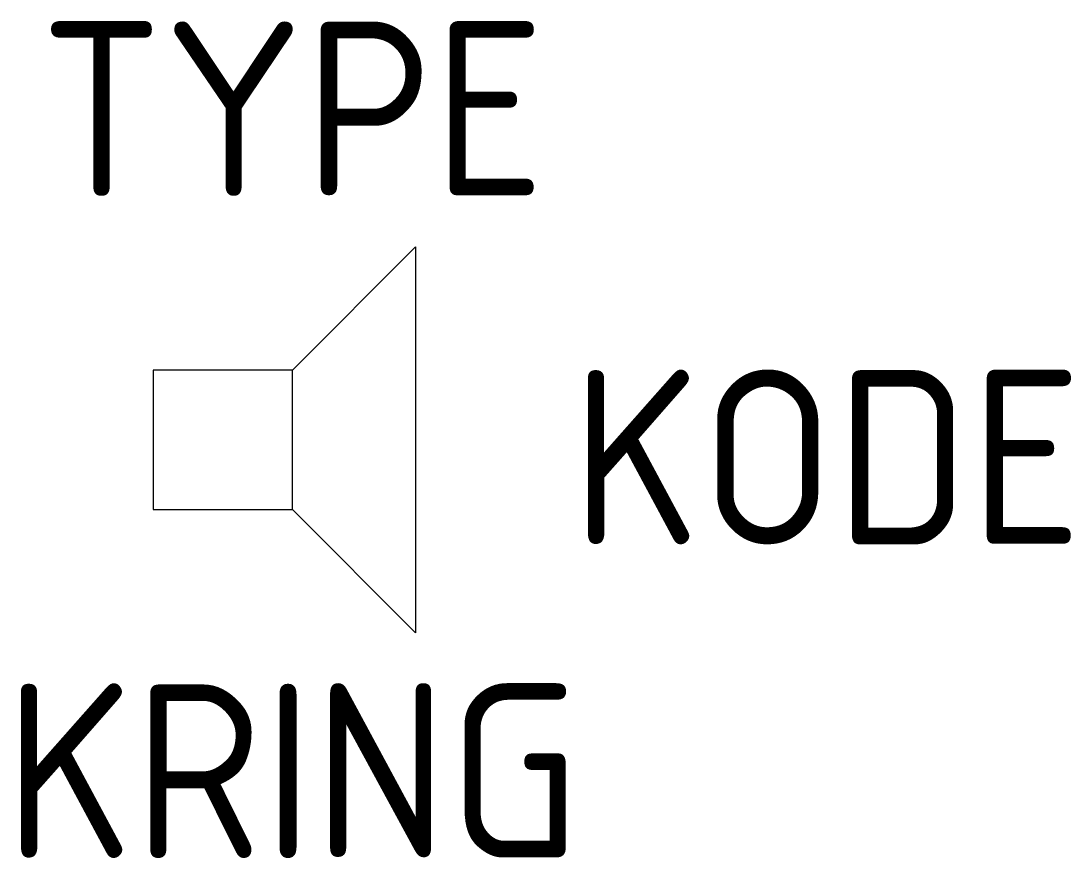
# Model space of a CAD drawing. Extents: x -3.9 to 11.2, y -6 to 6.
import ezdxf
from ezdxf.enums import TextEntityAlignment as Align

# ---------------------------------------------------------------- set-up
doc = ezdxf.new("R2010")
doc.units = 0
doc.layers.get('0').update_dxf_attribs({"linetype": 'CONTINUOUS'})
doc.styles.get("Standard").update_dxf_attribs({"font": 'iso8.shx'})

# ---------------------------------------------------------------- blocks, each defined once
blk = doc.blocks.new('SY_P007A')
at = {"linetype": 'Continuous'}
for p, q in [((0, 1), (1.768, 2.768)), ((1.768, 2.768), (1.768, -2.768)), ((0, 1), (-2, 1)), ((-2, 1), (-2, -1)), ((0, -1), (0, 1)), ((-2, -1), (0, -1)), ((0, -1), (1.768, -2.768))]:
    blk.add_line(p, q, dxfattribs=at)

msp = doc.modelspace()

# ---------------------------------------------------------------- block references
msp.add_blockref('SY_P007A', (0, 0))

# ---------------------------------------------------------------- texts
for tag, p in [('TYPE', (0, 3.5)), ('KRING', (0, -6))]:
    msp.add_attdef(tag, text='XXX', height=2.5).set_placement(p, align=Align.CENTER)
msp.add_attdef('KODE', (4, -1.5), 'XXX', height=2.5)

doc.saveas('drawing.dxf')
